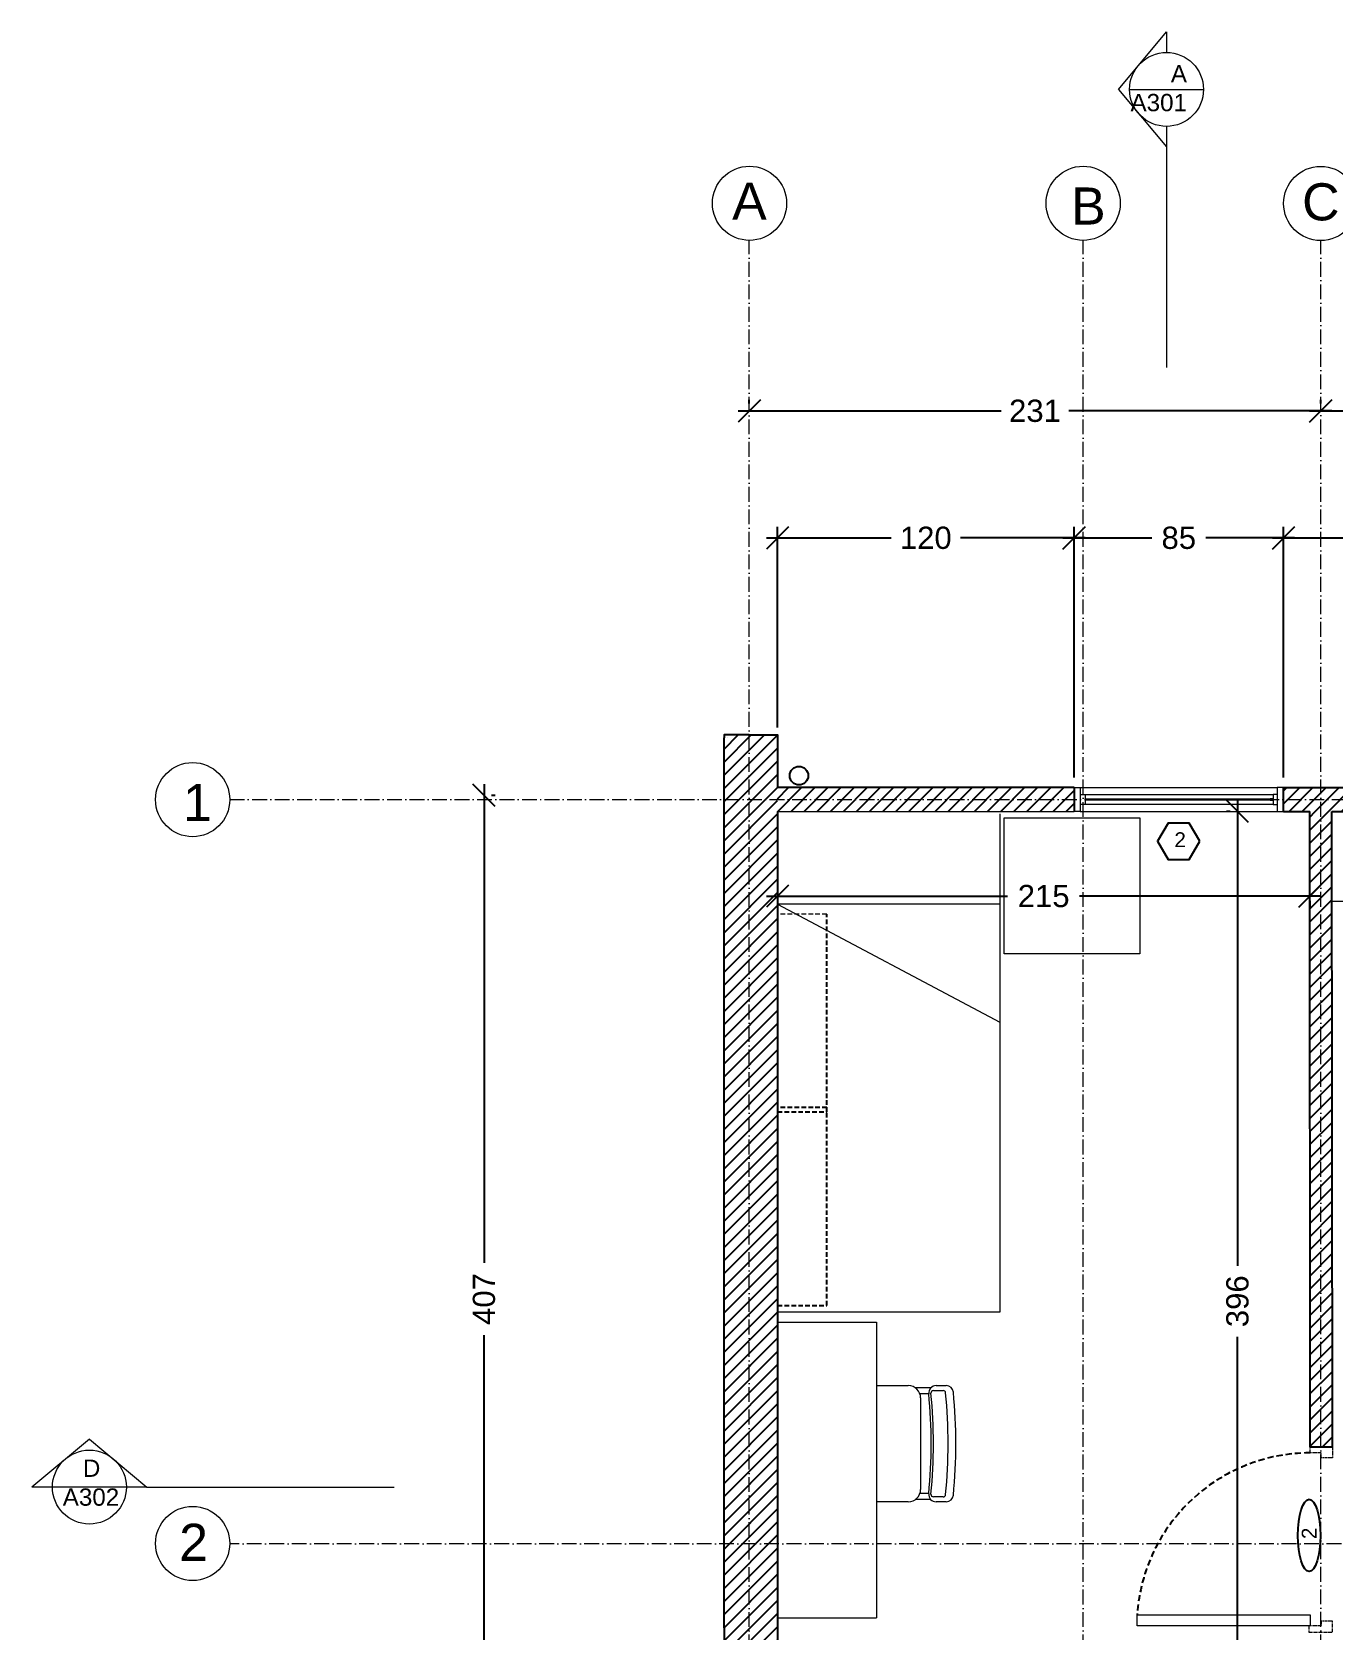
# Model space of a CAD drawing. Header units: millimetres. Extents: x 2830 to 9066, y 9741 to 14619.
# Drawn here: x 4696 to 5222, y 13920 to 14566 of the extents above; entities that cross this region are included whole.
import ezdxf

# ---------------------------------------------------------------- set-up
doc = ezdxf.new("R2010")
doc.units = ezdxf.units.MM
doc.header["$MEASUREMENT"] = 0
for name, pattern in [('ACAD_ISO10W100', [18, 12, -3, 0, -3]), ('CENTER', [2, 1.25, -0.25, 0.25, -0.25]), ('HIDDEN', [0.375, 0.25, -0.125])]:
    doc.linetypes.add(name, pattern=pattern)
doc.layers.get('DEFPOINTS').update_dxf_attribs({"color": 210})
doc.layers.add('ARREDI', color=8, linetype='Continuous', lineweight=18)
doc.layers.add('CAMPITURE', color=7, linetype='Continuous', lineweight=25)
for name, color, linetype in [('INFISSI', 4, 'Continuous'), ('NUMERAZIONE', 30, 'Continuous'), ('quote nuove', 2, 'Continuous'), ('STRUTTURA', 1, 'Continuous')]:
    doc.layers.add(name, color=color, linetype=linetype)
doc.layers.get('0').off()
doc.styles.add('ARIAL', font='Arial.ttf')
doc.styles.get("Standard").update_dxf_attribs({"font": 'Arial.ttf'})
doc.dimstyles.new('TICK_36', dxfattribs={"dimtxt": 3.6, "dimasz": 3.6, "dimexe": 1.8, "dimexo": 1.2, "dimgap": 1.8, "dimtad": 0, "dimdec": 0, "dimzin": 0, "dimdsep": 46, "dimtxsty": 'ARIAL', "dimblk": 'OBLIQUE', "dimcen": 1.8, "dimdle": 1.8, "dimclrd": 256, "dimclrt": 256, "dimadec": 0, "dimazin": 0, "dimtfac": 1, "dimtdec": 0, "dimtmove": 1, "dimatfit": 3, "dimldrblk": 'OPEN90', "dimfxl": 1, "dimtfill": 1, "dimtolj": 1, "dimtzin": 0, "dimarcsym": 0})
pattern_1 = [(45, (1663.0583, 10179.761), (-2.6516504, 2.6516504), [])]

# ---------------------------------------------------------------- blocks, each defined once
blk = doc.blocks.new('_Oblique')
at = {"color": 0, "linetype": 'ByBlock', "lineweight": -2}
blk.add_line((-0.5, -0.5), (0.5, 0.5), dxfattribs=at)
blk = doc.blocks.new('*D107')
at = {"layer": 'DEFPOINTS', "color": 0, "transparency": 16777216}
for p in [(4985.83, 14413.22), (5216.98, 14413.22), (5216.98, 14413.22)]:
    blk.add_point(p, dxfattribs=at)
at = {"layer": 'quote nuove', "lineweight": -2, "transparency": 16777216}
for p, q in [((4981.33, 14413.22), (5087.7, 14413.22)), ((5221.48, 14413.22), (5115.12, 14413.22))]:
    blk.add_line(p, q, dxfattribs=at)
at = {"layer": 'quote nuove', "color": 0, "lineweight": -2, "transparency": 16777216}
for p, q in [((4985.83, 14416.22), (4985.83, 14417.72)), ((5216.98, 14416.22), (5216.98, 14417.72))]:
    blk.add_line(p, q, dxfattribs=at)
at = {"layer": 'quote nuove', "lineweight": -2, "transparency": 16777216, "xscale": 9, "yscale": 9, "zscale": 9, "rotation": 180}
blk.add_blockref('_Oblique', (4985.83, 14413.22), dxfattribs=at)
at = {"layer": 'quote nuove', "lineweight": -2, "transparency": 16777216, "xscale": 9, "yscale": 9, "zscale": 9}
blk.add_blockref('_Oblique', (5216.98, 14413.22), dxfattribs=at)
at = {"layer": 'quote nuove', "lineweight": 0, "transparency": 16777216, "insert": (5101.41, 14413.22), "char_height": 9, "attachment_point": 5, "style": 'ARIAL', "bg_fill": 3, "box_fill_scale": 1.25, "bg_fill_color": 256, "bg_fill_true_color": 13158600, "bg_fill_transparency": 0}
blk.add_mtext('\\A1;231', dxfattribs=at)
blk = doc.blocks.new('_Open90')
at = {"color": 0, "linetype": 'ByBlock', "lineweight": -2}
for p, q in [((0, 0), (-1, 0)), ((-0.5, 0.5), (0, 0)), ((0, 0), (-0.5, -0.5))]:
    blk.add_line(p, q, dxfattribs=at)
blk = doc.blocks.new('*D108')
at = {"layer": 'DEFPOINTS', "color": 0, "transparency": 16777216}
for p in [(5216.98, 14413.22), (5302.98, 14413.22), (5302.98, 14413.22)]:
    blk.add_point(p, dxfattribs=at)
at = {"layer": 'quote nuove', "lineweight": -2, "transparency": 16777216}
for p, q in [((5212.48, 14413.22), (5249.1, 14413.22)), ((5307.48, 14413.22), (5270.87, 14413.22))]:
    blk.add_line(p, q, dxfattribs=at)
at = {"layer": 'quote nuove', "color": 0, "lineweight": -2, "transparency": 16777216}
for p, q in [((5216.98, 14416.22), (5216.98, 14417.72)), ((5302.98, 14416.22), (5302.98, 14417.72))]:
    blk.add_line(p, q, dxfattribs=at)
at = {"layer": 'quote nuove', "lineweight": -2, "transparency": 16777216, "xscale": 9, "yscale": 9, "zscale": 9, "rotation": 180}
blk.add_blockref('_Oblique', (5216.98, 14413.22), dxfattribs=at)
at = {"layer": 'quote nuove', "lineweight": -2, "transparency": 16777216, "xscale": 9, "yscale": 9, "zscale": 9}
blk.add_blockref('_Oblique', (5302.98, 14413.22), dxfattribs=at)
at = {"layer": 'quote nuove', "lineweight": 0, "transparency": 16777216, "insert": (5259.98, 14413.22), "char_height": 9, "attachment_point": 5, "style": 'ARIAL', "bg_fill": 3, "box_fill_scale": 1.25, "bg_fill_color": 256, "bg_fill_true_color": 13158600, "bg_fill_transparency": 0}
blk.add_mtext('\\A1;86', dxfattribs=at)
blk = doc.blocks.new('*D110')
at = {"layer": 'DEFPOINTS', "color": 0, "transparency": 16777216}
for p in [(5117.23, 14361.85), (4997.23, 14282.16), (5117.23, 14261.96)]:
    blk.add_point(p, dxfattribs=at)
at = {"layer": 'quote nuove', "lineweight": -2, "transparency": 16777216}
for p, q in [((4992.73, 14361.85), (5043.22, 14361.85)), ((5121.73, 14361.85), (5071.25, 14361.85))]:
    blk.add_line(p, q, dxfattribs=at)
at = {"layer": 'quote nuove', "color": 0, "lineweight": -2, "transparency": 16777216}
for p, q in [((4997.23, 14285.16), (4997.23, 14366.35)), ((5117.23, 14264.96), (5117.23, 14366.35))]:
    blk.add_line(p, q, dxfattribs=at)
at = {"layer": 'quote nuove', "lineweight": -2, "transparency": 16777216, "xscale": 9, "yscale": 9, "zscale": 9, "rotation": 180}
blk.add_blockref('_Oblique', (4997.23, 14361.85), dxfattribs=at)
at = {"layer": 'quote nuove', "lineweight": -2, "transparency": 16777216, "xscale": 9, "yscale": 9, "zscale": 9}
blk.add_blockref('_Oblique', (5117.23, 14361.85), dxfattribs=at)
at = {"layer": 'quote nuove', "lineweight": 0, "transparency": 16777216, "insert": (5057.23, 14361.85), "char_height": 9, "attachment_point": 5, "style": 'ARIAL', "bg_fill": 3, "box_fill_scale": 1.25, "bg_fill_color": 256, "bg_fill_true_color": 13158600, "bg_fill_transparency": 0}
blk.add_mtext('\\A1;120', dxfattribs=at)
blk = doc.blocks.new('*D111')
at = {"layer": 'DEFPOINTS', "color": 0, "transparency": 16777216}
for p in [(5201.93, 14361.85), (5117.23, 14261.96), (5201.93, 14261.96)]:
    blk.add_point(p, dxfattribs=at)
at = {"layer": 'quote nuove', "lineweight": -2, "transparency": 16777216}
for p, q in [((5112.73, 14361.85), (5148.7, 14361.85)), ((5206.43, 14361.85), (5170.47, 14361.85))]:
    blk.add_line(p, q, dxfattribs=at)
at = {"layer": 'quote nuove', "color": 0, "lineweight": -2, "transparency": 16777216}
for p, q in [((5117.23, 14264.96), (5117.23, 14366.35)), ((5201.93, 14264.96), (5201.93, 14366.35))]:
    blk.add_line(p, q, dxfattribs=at)
at = {"layer": 'quote nuove', "lineweight": -2, "transparency": 16777216, "xscale": 9, "yscale": 9, "zscale": 9, "rotation": 180}
blk.add_blockref('_Oblique', (5117.23, 14361.85), dxfattribs=at)
at = {"layer": 'quote nuove', "lineweight": -2, "transparency": 16777216, "xscale": 9, "yscale": 9, "zscale": 9}
blk.add_blockref('_Oblique', (5201.93, 14361.85), dxfattribs=at)
at = {"layer": 'quote nuove', "lineweight": 0, "transparency": 16777216, "insert": (5159.58, 14361.85), "char_height": 9, "attachment_point": 5, "style": 'ARIAL', "bg_fill": 3, "box_fill_scale": 1.25, "bg_fill_color": 256, "bg_fill_true_color": 13158600, "bg_fill_transparency": 0}
blk.add_mtext('\\A1;85', dxfattribs=at)
blk = doc.blocks.new('*D112')
at = {"layer": 'DEFPOINTS', "color": 0, "transparency": 16777216}
for p in [(5307.48, 14361.85), (5201.93, 14261.96), (5307.48, 14260.98)]:
    blk.add_point(p, dxfattribs=at)
at = {"layer": 'quote nuove', "lineweight": -2, "transparency": 16777216}
for p, q in [((5197.43, 14361.85), (5240.69, 14361.85)), ((5311.98, 14361.85), (5268.72, 14361.85))]:
    blk.add_line(p, q, dxfattribs=at)
at = {"layer": 'quote nuove', "color": 0, "lineweight": -2, "transparency": 16777216}
for p, q in [((5201.93, 14264.96), (5201.93, 14366.35)), ((5307.48, 14263.98), (5307.48, 14366.35))]:
    blk.add_line(p, q, dxfattribs=at)
at = {"layer": 'quote nuove', "lineweight": -2, "transparency": 16777216, "xscale": 9, "yscale": 9, "zscale": 9, "rotation": 180}
blk.add_blockref('_Oblique', (5201.93, 14361.85), dxfattribs=at)
at = {"layer": 'quote nuove', "lineweight": -2, "transparency": 16777216, "xscale": 9, "yscale": 9, "zscale": 9}
blk.add_blockref('_Oblique', (5307.48, 14361.85), dxfattribs=at)
at = {"layer": 'quote nuove', "lineweight": 0, "transparency": 16777216, "insert": (5254.71, 14361.85), "char_height": 9, "attachment_point": 5, "style": 'ARIAL', "bg_fill": 3, "box_fill_scale": 1.25, "bg_fill_color": 256, "bg_fill_true_color": 13158600, "bg_fill_transparency": 0}
blk.add_mtext('\\A1;106', dxfattribs=at)
blk = doc.blocks.new('*D118')
at = {"layer": 'DEFPOINTS', "color": 0, "transparency": 16777216}
for p in [(4878.52, 14257.81), (4878.52, 14257.81), (4878.52, 13850.34)]:
    blk.add_point(p, dxfattribs=at)
at = {"layer": 'quote nuove', "lineweight": -2, "transparency": 16777216}
for p, q in [((4878.52, 14262.31), (4878.52, 14068.7)), ((4878.52, 13845.84), (4878.52, 14039.44))]:
    blk.add_line(p, q, dxfattribs=at)
at = {"layer": 'quote nuove', "color": 0, "lineweight": -2, "transparency": 16777216}
for p, q in [((4881.52, 14257.81), (4883.02, 14257.81)), ((4881.52, 13850.34), (4883.02, 13850.34))]:
    blk.add_line(p, q, dxfattribs=at)
at = {"layer": 'quote nuove', "lineweight": -2, "transparency": 16777216, "xscale": 9, "yscale": 9, "zscale": 9}
for p, rotation in [((4878.52, 14257.81), 90), ((4878.52, 13850.34), 270)]:
    blk.add_blockref('_Oblique', p, dxfattribs=dict(at, rotation=rotation))
at = {"layer": 'quote nuove', "lineweight": 0, "transparency": 16777216, "insert": (4878.52, 14054.07), "char_height": 9, "attachment_point": 5, "rotation": 90, "style": 'ARIAL', "bg_fill": 3, "box_fill_scale": 1.25, "bg_fill_color": 256, "bg_fill_true_color": 13158600, "bg_fill_transparency": 0}
blk.add_mtext('\\A1;407', dxfattribs=at)
blk = doc.blocks.new('*D122')
at = {"layer": 'DEFPOINTS', "color": 0, "ltscale": 2.5, "transparency": 16777216}
for p in [(5183.34, 14251.26), (5183.34, 13855.06), (5183.34, 13855.06)]:
    blk.add_point(p, dxfattribs=at)
at = {"layer": 'quote nuove', "color": 0, "lineweight": -2, "ltscale": 2.5, "transparency": 16777216}
for p, q in [((5180.34, 14251.26), (5178.84, 14251.26)), ((5180.34, 13855.06), (5178.84, 13855.06))]:
    blk.add_line(p, q, dxfattribs=at)
at = {"layer": 'quote nuove', "lineweight": -2, "ltscale": 2.5, "transparency": 16777216}
for p, q in [((5183.34, 14255.76), (5183.34, 14067.55)), ((5183.34, 13850.56), (5183.34, 14038.78))]:
    blk.add_line(p, q, dxfattribs=at)
at = {"layer": 'quote nuove', "lineweight": -2, "ltscale": 2.5, "transparency": 16777216, "xscale": 9, "yscale": 9, "zscale": 9}
for p, rotation in [((5183.34, 14251.26), 90), ((5183.34, 13855.06), 270)]:
    blk.add_blockref('_Oblique', p, dxfattribs=dict(at, rotation=rotation))
at = {"layer": 'quote nuove', "ltscale": 2.5, "transparency": 16777216, "insert": (5183.34, 14053.16), "char_height": 9, "attachment_point": 5, "rotation": 90, "style": 'ARIAL', "bg_fill": 3, "box_fill_scale": 1.25, "bg_fill_color": 256, "bg_fill_true_color": 13158600, "bg_fill_transparency": 0}
blk.add_mtext('\\A1;396', dxfattribs=at)
blk = doc.blocks.new('*D189')
at = {"layer": 'DEFPOINTS', "color": 0, "ltscale": 2.5, "transparency": 16777216}
for p in [(4997.23, 14217.98), (5212.58, 14218.13), (5212.58, 14216.98)]:
    blk.add_point(p, dxfattribs=at)
at = {"layer": 'quote nuove', "lineweight": -2, "ltscale": 2.5, "transparency": 16777216}
for p, q in [((4992.73, 14216.98), (5090.34, 14216.98)), ((5217.08, 14216.98), (5119.47, 14216.98))]:
    blk.add_line(p, q, dxfattribs=at)
at = {"layer": 'quote nuove', "color": 0, "lineweight": -2, "ltscale": 2.5, "transparency": 16777216}
for p, q in [((4997.23, 14214.98), (4997.23, 14212.48)), ((5212.58, 14215.13), (5212.58, 14212.48))]:
    blk.add_line(p, q, dxfattribs=at)
at = {"layer": 'quote nuove', "lineweight": -2, "ltscale": 2.5, "transparency": 16777216, "xscale": 9, "yscale": 9, "zscale": 9, "rotation": 180}
blk.add_blockref('_Oblique', (4997.23, 14216.98), dxfattribs=at)
at = {"layer": 'quote nuove', "lineweight": -2, "ltscale": 2.5, "transparency": 16777216, "xscale": 9, "yscale": 9, "zscale": 9}
blk.add_blockref('_Oblique', (5212.58, 14216.98), dxfattribs=at)
at = {"layer": 'quote nuove', "ltscale": 2.5, "transparency": 16777216, "insert": (5104.91, 14216.98), "char_height": 9, "attachment_point": 5, "style": 'ARIAL', "bg_fill": 3, "box_fill_scale": 1.25, "bg_fill_color": 256, "bg_fill_true_color": 13158600, "bg_fill_transparency": 0}
blk.add_mtext('\\A1;215', dxfattribs=at)

msp = doc.modelspace()

# ---------------------------------------------------------------- hatches: boundary and pattern name
at = {"layer": 'CAMPITURE'}
h = msp.add_hatch(dxfattribs=at)
h.set_pattern_fill('ANSI31', color=0, scale=30)
h.set_pattern_definition([(45, (1351.3303, 13850.0484), (-2.6516504, 2.6516504), [])])
h.paths.add_polyline_path([(4997.23, 14282.16), (4975.63, 14282.16), (4975.63, 13529.96), (4997.23, 13529.96)])
at = {"layer": 'STRUTTURA'}
h = msp.add_hatch(dxfattribs=at)
h.set_pattern_fill('ANSI31', color=0, scale=30)
h.set_pattern_definition(pattern_1)
h.paths.add_polyline_path([(5117.23, 14260.86), (4997.23, 14260.86), (4997.23, 14256.01), (5117.23, 14256.01)])
h.paths.add_polyline_path([(5117.23, 14256.01), (4997.23, 14256.01), (4997.23, 14251.26), (5117.23, 14251.27)])
h.paths.add_polyline_path([(5307.48, 14260.96), (5216.98, 14260.88), (5216.98, 14256.01), (5307.48, 14256.01)])
h.paths.add_polyline_path([(5307.48, 14256.01), (5216.98, 14256.01), (5216.98, 14251.22), (5307.48, 14250.99)])
h.paths.add_polyline_path([(5216.98, 14256.01), (5201.93, 14256.01), (5201.93, 14251.26), (5216.98, 14251.22)])
h.paths.add_polyline_path([(5216.98, 14260.88), (5201.93, 14260.86), (5201.93, 14256.01), (5216.98, 14256.01)])
h = msp.add_hatch(dxfattribs=at)
h.set_pattern_fill('ANSI31', color=0, scale=30)
h.set_pattern_definition(pattern_1)
h.paths.add_polyline_path([(5216.98, 14251.22), (5212.55, 14251.23), (5212.73, 13994.34), (5216.98, 13994.34)])
h.paths.add_polyline_path([(5221.55, 14251.21), (5216.98, 14251.22), (5216.98, 13994.34), (5221.73, 13994.34)])

# ---------------------------------------------------------------- linework, layer by layer
at = {"layer": 'ARREDI', "lineweight": 0}
for p, q in [((5087.23, 14250.27), (5087.23, 14048.7)), ((5088.87, 14197.18), (5088.87, 14248.61)), ((5088.87, 14248.61), (5143.87, 14248.61)), ((5088.87, 14193.61), (5088.87, 14248.61)), ((5143.87, 14248.61), (5143.87, 14193.61)), ((5143.87, 14193.61), (5088.87, 14193.61)), ((4997.23, 14044.72), (5037.23, 14044.72)), ((5037.23, 14044.72), (5037.23, 13925.08)), ((4997.23, 13925.08), (5037.23, 13925.08))]:
    msp.add_line(p, q, dxfattribs=at)
at = {"layer": 'ARREDI'}
for p, q in [((5087.23, 14248.7), (5087.23, 14213.7)), ((5087.23, 14213.7), (4997.23, 14213.7)), ((4997.23, 14213.7), (5087.23, 14166.09)), ((5262.23, 14214.86), (5221.73, 14214.86)), ((5087.17, 14048.7), (4997.23, 14048.7)), ((5037.23, 14019.05), (5050.13, 14019.05)), ((5059.28, 14018.17), (5052.97, 14018.17)), ((5061.4, 14019.05), (5065.42, 14019.05)), ((5058.45, 14015.67), (5054.86, 14015.67)), ((5055.13, 14014.05), (5055.13, 13977.05)), ((5060.31, 14017.05), (5064.26, 14017.05)), ((5059.28, 13972.94), (5052.97, 13972.94)), ((5058.45, 13975.44), (5054.86, 13975.44)), ((5064.26, 13974.05), (5060.31, 13974.05)), ((5050.13, 13972.05), (5037.23, 13972.05)), ((5065.42, 13972.05), (5061.4, 13972.05))]:
    msp.add_line(p, q, dxfattribs=at)
at = {"layer": 'ARREDI', "linetype": 'HIDDEN', "lineweight": 0, "ltscale": 7.5}
msp.add_line((5017.23, 14209.73), (4997.23, 14209.73), dxfattribs=at)
at = {"layer": 'ARREDI', "linetype": 'HIDDEN', "lineweight": -2, "ltscale": 7.5}
for p, q in [((5017.23, 14129.73), (5017.23, 14209.73)), ((5017.23, 14131.49), (4997.23, 14131.49)), ((4997.23, 14129.73), (5017.23, 14129.73)), ((5017.23, 14051.49), (5017.23, 14131.49)), ((4997.23, 14051.49), (5017.23, 14051.49))]:
    msp.add_line(p, q, dxfattribs=at)
at = {"layer": 'ARREDI'}
for centre, radius, start, end in [((5050.13, 14014.05), 5, 0, 90), ((5061.4, 14016.05), 3, 90, 185.64732), ((5065.42, 14016.05), 3, 5.54059, 90), ((4854.09, 13995.55), 205.32, 354.35268, 5.64732), ((5060.31, 14016.05), 1, 90, 185.64732), ((4853, 13995.55), 207.32, 354.35268, 5.64732), ((5064.26, 14016.05), 1, 5.54059, 90), ((4852.93, 13995.55), 213.32, 354.45941, 5.54059), ((4854.09, 13995.55), 215.32, 354.45941, 5.54059), ((5050.13, 13977.05), 5, 270, 0), ((5061.4, 13975.05), 3, 174.35268, 270), ((5060.31, 13975.05), 1, 174.35268, 270), ((5064.26, 13975.05), 1, 270, 354.45941), ((5065.42, 13975.05), 3, 270, 354.45941)]:
    msp.add_arc(centre, radius, start, end, dxfattribs=at)
at = {"layer": 'INFISSI', "color": 4, "lineweight": 0}
for p, q in [((5119.73, 14260.86), (5199.43, 14260.86)), ((5119.73, 14258.06), (5121.73, 14258.06)), ((5121.73, 14258.06), (5121.73, 14254.06)), ((5121.73, 14258.06), (5197.73, 14258.06)), ((5199.43, 14258.06), (5197.73, 14258.06)), ((5197.73, 14258.06), (5197.73, 14254.06)), ((5197.73, 14258.06), (5197.73, 14254.06)), ((5121.73, 14254.06), (5119.73, 14254.06)), ((5119.73, 14251.26), (5199.43, 14251.26)), ((5121.73, 14255.81), (5121.73, 14256.31)), ((5121.73, 14256.31), (5197.73, 14256.31)), ((5197.73, 14255.81), (5121.73, 14255.81)), ((5197.73, 14254.06), (5121.73, 14254.06)), ((5197.73, 14256.31), (5196.55, 14256.31)), ((5196.55, 14255.81), (5197.73, 14255.81)), ((5197.73, 14256.06), (5197.73, 14256.31)), ((5197.73, 14254.06), (5199.43, 14254.06))]:
    msp.add_line(p, q, dxfattribs=at)
for points in [[(5117.23, 14260.86), (5119.73, 14260.86), (5119.73, 14251.26), (5117.23, 14251.26)], [(5201.93, 14260.86), (5199.43, 14260.86), (5199.43, 14251.26), (5201.93, 14251.26)]]:
    msp.add_lwpolyline(points, close=True, dxfattribs=at)
at = {"layer": 'INFISSI', "color": 4, "linetype": 'CENTER', "lineweight": 0}
for points in [[(5212.73, 13991.84), (5212.73, 13994.34), (5221.73, 13994.34), (5221.73, 13989.84), (5217.23, 13989.84), (5217.23, 13991.84), (5212.73, 13991.84)], [(5212.2, 13921.84), (5212.2, 13919.34), (5221.73, 13919.34), (5221.73, 13923.84), (5217.23, 13923.84), (5217.23, 13921.84), (5212.73, 13921.84)]]:
    msp.add_lwpolyline(points, dxfattribs=at)
at = {"layer": 'INFISSI', "color": 4, "linetype": 'Continuous', "lineweight": 0}
msp.add_lwpolyline([(5142.73, 13926.34), (5212.73, 13926.34), (5212.73, 13921.84), (5142.73, 13921.84), (5142.73, 13926.34)], dxfattribs=at)
at = {"layer": 'INFISSI', "color": 4, "linetype": 'HIDDEN', "lineweight": -2, "ltscale": 10}
msp.add_arc((5212.84, 13921.57), 70.27, 90.08643, 176.10934, dxfattribs=at)
at = {"layer": 'NUMERAZIONE', "lineweight": 0}
for p, q in [((5135.23, 14543.23), (5154.62, 14566.47)), ((5154.62, 14566.47), (5154.62, 14558.18)), ((5135.23, 14543.23), (5154.62, 14519.99)), ((5139.67, 14543.23), (5169.57, 14543.23)), ((5154.62, 14528.28), (5154.62, 14519.99)), ((5154.62, 14519.99), (5154.62, 14430.72)), ((4718.87, 13997.4), (4695.63, 13978.01)), ((4718.87, 13997.4), (4742.11, 13978.01)), ((4742.11, 13978.01), (4695.63, 13978.01)), ((4742.11, 13978.01), (4842.11, 13978.01))]:
    msp.add_line(p, q, dxfattribs=at)
at = {"layer": 'NUMERAZIONE'}
msp.add_lwpolyline([(5168.11, 14239.16), (5163.84, 14246.57), (5155.29, 14246.57), (5151.01, 14239.16), (5155.29, 14231.76), (5163.84, 14231.76)], close=True, dxfattribs=at)
at = {"layer": 'NUMERAZIONE', "lineweight": 0}
for centre in [(5154.62, 14543.23), (4718.87, 13978.01)]:
    msp.add_circle(centre, 14.95, dxfattribs=at)
at = {"layer": 'NUMERAZIONE'}
msp.add_ellipse((5212.33, 13958.46), major_axis=(0, 14.61), ratio=0.314087, dxfattribs=at)
at = {"layer": 'quote nuove', "color": 253, "linetype": 'ACAD_ISO10W100', "lineweight": 0, "ltscale": 0.5, "transparency": 33554687}
for p, q in [((4985.83, 13329.96), (4985.83, 14482.17)), ((5120.88, 13329.96), (5120.88, 14482.17)), ((5216.98, 13330), (5216.98, 14482.17)), ((4775.63, 14256.01), (5825.94, 14256.01)), ((5825.94, 13955.11), (4775.63, 13955.11))]:
    msp.add_line(p, q, dxfattribs=at)
at = {"layer": 'quote nuove', "color": 253, "lineweight": 0}
for centre in [(4985.92, 14497.17), (5120.88, 14497.17), (5216.98, 14497.12), (4760.63, 14256.01), (4760.63, 13955.21)]:
    msp.add_circle(centre, 15, dxfattribs=at)
at = {"layer": 'STRUTTURA'}
for p, q in [((4997.23, 14282.16), (4997.23, 14260.86)), ((5117.23, 14260.86), (4997.23, 14260.86)), ((5117.23, 14260.86), (5117.23, 14251.27)), ((5201.93, 14260.86), (5307.48, 14260.97)), ((5201.93, 14251.26), (5201.93, 14260.86)), ((4997.23, 14251.26), (4997.23, 14184.69)), ((5201.93, 14251.26), (5212.55, 14251.22)), ((5212.73, 13994.34), (5212.55, 14251.23)), ((5221.55, 14251.23), (5298.28, 14251.01)), ((5221.73, 13994.34), (5221.55, 14251.23)), ((4997.23, 14184.69), (4997.23, 13855.07)), ((5212.73, 13994.34), (5221.73, 13994.34))]:
    msp.add_line(p, q, dxfattribs=at)
at = {"layer": 'STRUTTURA', "lineweight": 0}
msp.add_line((4997.23, 14251.26), (5117.23, 14251.27), dxfattribs=at)
at = {"layer": 'STRUTTURA'}
for points in [[(4985.83, 14282.16), (4975.63, 14282.16), (4975.63, 14281.06), (4975.63, 14281.06)], [(4975.63, 13921.06), (4975.63, 14281.06)], [(4976.83, 14281.06), (4976.83, 14281.06)], [(4985.83, 14282.16), (4997.23, 14282.16), (4997.23, 14281.06)], [(4975.63, 13921.06), (4975.63, 13921.06), (4975.63, 13801.06)]]:
    msp.add_lwpolyline(points, dxfattribs=at)
at = {"layer": 'STRUTTURA', "ltscale": 0.05}
msp.add_circle((5005.92, 14265.71), 3.75, dxfattribs=at)

# ---------------------------------------------------------------- texts
at = {"layer": 'NUMERAZIONE', "lineweight": 0, "char_height": 7}
for s, insert, attachment_point in [('   A      \\PA301', (5162.89, 14553.09), 3), ('   D\\PA302', (4708.09, 13989.14), 1)]:
    msp.add_mtext_dynamic_manual_height_columns(s, width=18.8196, gutter_width=12.5, heights=[0], dxfattribs=dict(at, insert=insert, attachment_point=attachment_point))
at = {"layer": 'NUMERAZIONE', "ltscale": 0.1, "insert": (5157.79, 14242.81), "char_height": 6, "attachment_point": 1}
msp.add_mtext_dynamic_manual_height_columns('2', width=0.5819, gutter_width=12.5, heights=[0], dxfattribs=at)
at = {"layer": 'NUMERAZIONE', "ltscale": 0.1, "insert": (5209.31, 13956.96), "char_height": 6, "attachment_point": 1, "rotation": 90}
msp.add_mtext_dynamic_manual_height_columns('2', width=0.5819, gutter_width=12.5, heights=[0], dxfattribs=at)
at = {"layer": 'quote nuove', "color": 253, "lineweight": 0, "char_height": 15, "attachment_point": 1}
for s, insert in [('A', (4978.89, 14505.57)), ('B', (5116.02, 14503.58)), ('1', (4756.77, 14262.39)), ('2', (4755.2, 13963.18))]:
    msp.add_mtext_dynamic_manual_height_columns(s, width=15.1923, gutter_width=12.5, heights=[0], dxfattribs=dict(at, insert=insert))
at = {"layer": 'quote nuove', "color": 253, "lineweight": 0, "insert": (5209.47, 14505.27), "char_height": 15, "attachment_point": 1, "style": 'ARIAL'}
msp.add_mtext_dynamic_manual_height_columns('{\\fArial|b0|i0|c0|p0;C} ', width=15.1923, gutter_width=12.5, heights=[0], dxfattribs=at)

# ---------------------------------------------------------------- next in the draw order: dimensions: what is measured, and where the dimension line sits
at = {"layer": 'quote nuove', "color": 253, "lineweight": 0}
for base, p1, p2, picture, middle in [((5216.98, 14413.22), (4985.83, 14413.22), (5216.98, 14413.22), '*D107', (5101.41, 14413.22)), ((5117.23, 14361.85), (4997.23, 14282.16), (5117.23, 14261.96), '*D110', (5057.23, 14361.85))]:
    dim = msp.add_linear_dim(base=base, p1=p1, p2=p2, dimstyle='TICK_36', override={"dimscale": 2.5}, dxfattribs=at)
    dim.commit()
    dim.dimension.update_dxf_attribs({"geometry": picture, "text_midpoint": middle})
dim = msp.add_linear_dim(base=(4878.52, 14257.81), p1=(4878.52, 13850.34), p2=(4878.52, 14257.81), angle=90, dimstyle='TICK_36', override={"dimscale": 2.5}, dxfattribs=at)
dim.commit()
dim.dimension.update_dxf_attribs({"geometry": '*D118', "text_midpoint": (4878.52, 14054.07)})
at = {"layer": 'quote nuove', "color": 253, "ltscale": 2.5}
dim = msp.add_linear_dim(base=(5183.34, 13855.06), p1=(5183.34, 14251.26), p2=(5183.34, 13855.06), angle=90, dimstyle='TICK_36', override={"dimscale": 2.5}, dxfattribs=at)
dim.commit()
dim.dimension.update_dxf_attribs({"geometry": '*D122', "text_midpoint": (5183.34, 14053.16)})

# ---------------------------------------------------------------- next in the draw order: dimensions: what is measured, and where the dimension line sits
at = {"layer": 'quote nuove', "color": 253, "lineweight": 0}
for base, p1, p2, picture, middle in [((5302.98, 14413.22), (5216.98, 14413.22), (5302.98, 14413.22), '*D108', (5259.98, 14413.22)), ((5201.93, 14361.85), (5117.23, 14261.96), (5201.93, 14261.96), '*D111', (5159.58, 14361.85))]:
    dim = msp.add_linear_dim(base=base, p1=p1, p2=p2, dimstyle='TICK_36', override={"dimscale": 2.5}, dxfattribs=at)
    dim.commit()
    dim.dimension.update_dxf_attribs({"geometry": picture, "text_midpoint": middle})
at = {"layer": 'quote nuove', "color": 253, "ltscale": 2.5}
dim = msp.add_linear_dim(base=(5212.58, 14216.98), p1=(4997.23, 14217.98), p2=(5212.58, 14218.13), dimstyle='TICK_36', override={"dimscale": 2.5}, dxfattribs=at)
dim.commit()
dim.dimension.update_dxf_attribs({"geometry": '*D189', "text_midpoint": (5104.91, 14216.98)})

# ---------------------------------------------------------------- next in the draw order: dimensions: what is measured, and where the dimension line sits
at = {"layer": 'quote nuove', "color": 253, "lineweight": 0}
dim = msp.add_linear_dim(base=(5307.48, 14361.85), p1=(5201.93, 14261.96), p2=(5307.48, 14260.98), dimstyle='TICK_36', override={"dimscale": 2.5}, dxfattribs=at)
dim.commit()
dim.dimension.update_dxf_attribs({"geometry": '*D112', "text_midpoint": (5254.71, 14361.85)})

doc.saveas('drawing.dxf')
